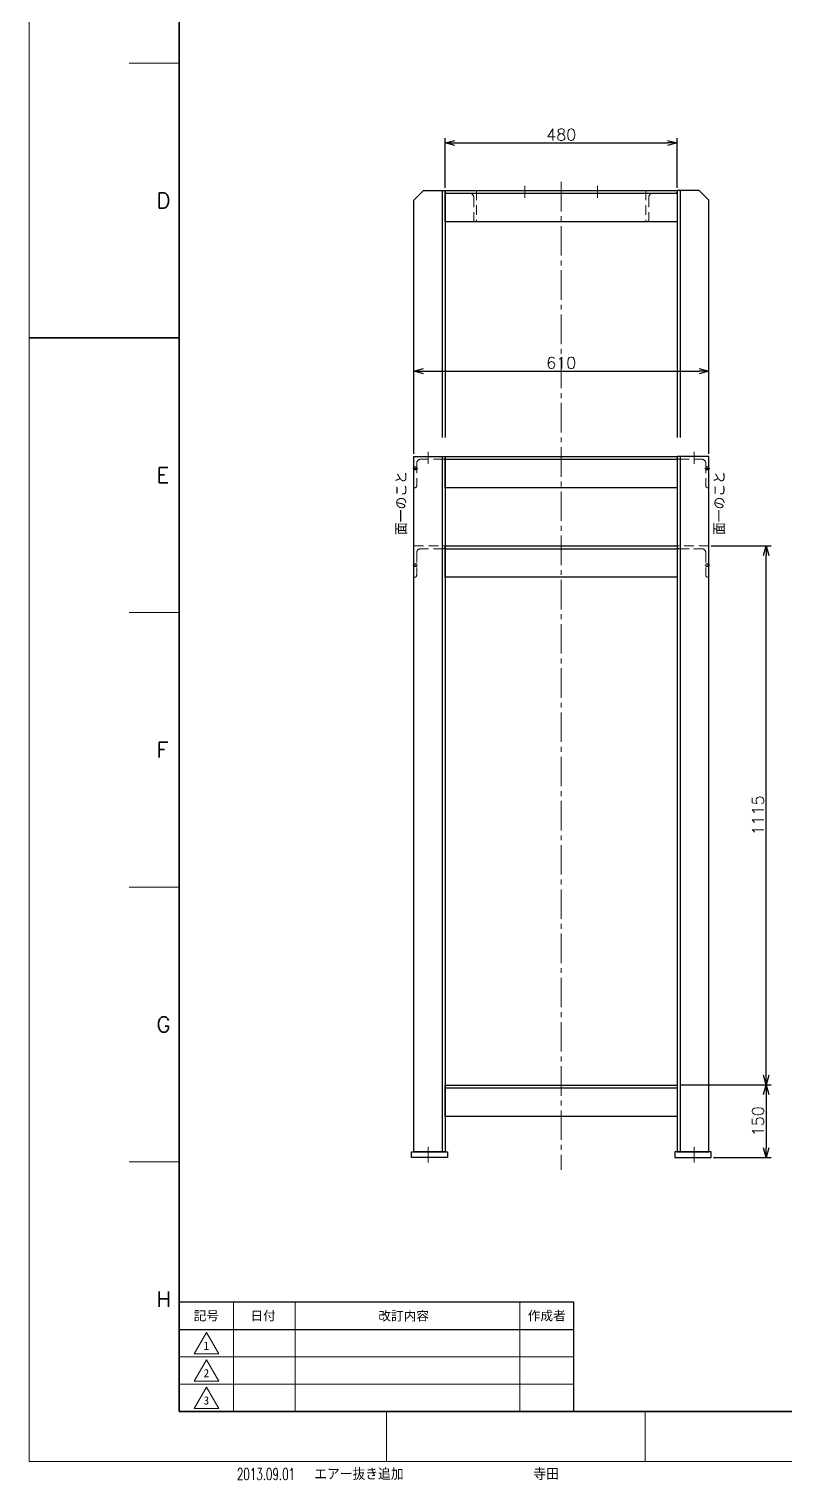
# Model space of a CAD drawing. Header units: millimetres. Extents: x 0 to 6626, y -38 to 4663.
# Drawn here: x 0 to 1563, y -38 to 2962 of the extents above; entities that cross this region are included whole.
import ezdxf
from ezdxf import colors
from ezdxf.entities.mleader import LeaderData, LeaderLine
from ezdxf.enums import TextEntityAlignment as Align
from ezdxf.math import Vec2, Vec3

# ---------------------------------------------------------------- set-up
doc = ezdxf.new("R2010")
doc.units = ezdxf.units.MM
doc.header["$LTSCALE"] = 3.2
doc.header["$PDMODE"] = 99
doc.header["$PDSIZE"] = 1
doc.linetypes.add('CENTER2', pattern=[28.575, 19.05, -3.175, 3.175, -3.175])
doc.linetypes.add('HIDDEN', pattern=[9.525, 6.35, -3.175])
for name, color, linetype, lineweight in [('04_HIDDEN', 2, 'HIDDEN', 13), ('05_CENTER', 4, 'CENTER2', 13), ('08_DIM', 3, 'Continuous', 13), ('90_FRAME', 5, 'Continuous', 35)]:
    doc.layers.add(name, color=color, linetype=linetype, lineweight=lineweight)
doc.layers.add('91_BLANK', color=5, linetype='Continuous', lineweight=0, plot=False)
doc.styles.add('KSS_TXT', font='txt.shx', dxfattribs={"bigfont": 'extfont2.shx'})
doc.styles.add('MS_G', font='MS Gothic.ttf')
doc.styles.get("Standard").update_dxf_attribs({"font": 'txt.shx', "bigfont": 'extfont2.shx'})
doc.styles.add('表題用', font='MS PGothic.ttf')
doc.dimstyles.new('KSS_DIM', dxfattribs={"dimscale": 8, "dimtxt": 3, "dimasz": 2.5, "dimexe": 1.25, "dimexo": 0.625, "dimtad": 1, "dimdsep": 46, "dimtxsty": 'KSS_TXT', "dimblk": 'OPEN30', "dimcen": 0, "dimazin": 2, "dimtfac": 0.75, "dimtmove": 0, "dimatfit": 3, "dimldrblk": 'OPEN30', "dimfxl": 1.25, "dimtolj": 1, "dimarcsym": 0})

# ---------------------------------------------------------------- blocks, each defined once
blk = doc.blocks.new('AM_BALLOON1')
at = {"transparency": 16777216}
blk.add_circle((0, 0), 5, dxfattribs=at)
blk.add_attdef('B_NUMBER', text='', height=3, dxfattribs=at).set_placement((0, 0), align=Align.MIDDLE_CENTER)
blk = doc.blocks.new('_OPEN')
at = {"color": 0, "linetype": 'ByBlock'}
for p, q in [((-1, 0.17), (0, 0)), ((0, 0), (-1, -0.17)), ((0, 0), (-1, 0))]:
    blk.add_line(p, q, dxfattribs=at)
blk = doc.blocks.new('_Open30')
at = {"color": 0, "linetype": 'ByBlock', "lineweight": -2}
for p, q in [((-1, 0.27), (0, 0)), ((0, 0), (-1, -0.27)), ((0, 0), (-1, 0))]:
    blk.add_line(p, q, dxfattribs=at)
blk = doc.blocks.new('*D156')
at = {"layer": '08_DIM', "color": 0, "lineweight": -2, "transparency": 16777216}
for p, q in [((1345.7, 778.3), (1534.7, 778.3)), ((1524.7, 758.3), (1524.7, 648.3)), ((1415.7, 628.3), (1534.7, 628.3))]:
    blk.add_line(p, q, dxfattribs=at)
at = {"layer": 'Defpoints', "color": 0, "transparency": 16777216}
for p in [(1340.7, 778.3), (1410.7, 628.3), (1524.7, 628.3)]:
    blk.add_point(p, dxfattribs=at)
at = {"layer": '08_DIM', "color": 0, "lineweight": -2, "transparency": 16777216, "xscale": 20, "yscale": 20, "zscale": 20}
for p, rotation in [((1524.7, 778.3), 90), ((1524.7, 628.3), 270)]:
    blk.add_blockref('_Open30', p, dxfattribs=dict(at, rotation=rotation))
at = {"layer": '08_DIM', "color": 0, "transparency": 16777216, "insert": (1507.6, 703.3), "char_height": 24, "attachment_point": 5, "rotation": 90, "style": 'KSS_TXT'}
blk.add_mtext('\\A1;150', dxfattribs=at)
blk = doc.blocks.new('*D157')
at = {"layer": '08_DIM', "color": 0, "lineweight": -2, "transparency": 16777216}
for p, q in [((1410.7, 1893.3), (1534.7, 1893.3)), ((1524.7, 798.3), (1524.7, 1873.3)), ((1345.7, 778.3), (1534.7, 778.3))]:
    blk.add_line(p, q, dxfattribs=at)
at = {"layer": 'Defpoints', "color": 0, "transparency": 16777216}
for p in [(1405.7, 1893.3), (1524.7, 1893.3), (1340.7, 778.3)]:
    blk.add_point(p, dxfattribs=at)
at = {"layer": '08_DIM', "color": 0, "lineweight": -2, "transparency": 16777216, "xscale": 20, "yscale": 20, "zscale": 20}
for p, rotation in [((1524.7, 1893.3), 90), ((1524.7, 778.3), 270)]:
    blk.add_blockref('_Open30', p, dxfattribs=dict(at, rotation=rotation))
at = {"layer": '08_DIM', "color": 0, "transparency": 16777216, "insert": (1507.6, 1335.8), "char_height": 24, "attachment_point": 5, "rotation": 90, "style": 'KSS_TXT'}
blk.add_mtext('\\A1;1115', dxfattribs=at)
blk = doc.blocks.new('*D204')
at = {"layer": '08_DIM', "color": 0, "lineweight": -2, "transparency": 16777216}
for p, q in [((795.7, 2083.3), (795.7, 2264.6)), ((815.7, 2254.6), (1385.7, 2254.6)), ((1405.7, 2083.3), (1405.7, 2264.6))]:
    blk.add_line(p, q, dxfattribs=at)
at = {"layer": 'Defpoints', "color": 0, "transparency": 16777216}
for p in [(1405.7, 2254.6), (795.7, 2078.3), (1405.7, 2078.3)]:
    blk.add_point(p, dxfattribs=at)
at = {"layer": '08_DIM', "color": 0, "lineweight": -2, "transparency": 16777216, "xscale": 20, "yscale": 20, "zscale": 20, "rotation": 180}
blk.add_blockref('_Open30', (795.7, 2254.6), dxfattribs=at)
at = {"layer": '08_DIM', "color": 0, "lineweight": -2, "transparency": 16777216, "xscale": 20, "yscale": 20, "zscale": 20}
blk.add_blockref('_Open30', (1405.7, 2254.6), dxfattribs=at)
at = {"layer": '08_DIM', "color": 0, "transparency": 16777216, "insert": (1100.7, 2271.6), "char_height": 24, "attachment_point": 5, "style": 'KSS_TXT'}
blk.add_mtext('\\A1;610', dxfattribs=at)
blk = doc.blocks.new('*D205')
at = {"layer": '08_DIM', "color": 0, "lineweight": -2, "transparency": 16777216}
for p, q in [((860.7, 2633.3), (860.7, 2736.3)), ((1340.7, 2633.3), (1340.7, 2736.3)), ((880.7, 2726.3), (1320.7, 2726.3))]:
    blk.add_line(p, q, dxfattribs=at)
at = {"layer": 'Defpoints', "color": 0, "transparency": 16777216}
for p in [(1340.7, 2726.3), (860.7, 2628.3), (1340.7, 2628.3)]:
    blk.add_point(p, dxfattribs=at)
at = {"layer": '08_DIM', "color": 0, "lineweight": -2, "transparency": 16777216, "xscale": 20, "yscale": 20, "zscale": 20, "rotation": 180}
blk.add_blockref('_Open30', (860.7, 2726.3), dxfattribs=at)
at = {"layer": '08_DIM', "color": 0, "lineweight": -2, "transparency": 16777216, "xscale": 20, "yscale": 20, "zscale": 20}
blk.add_blockref('_Open30', (1340.7, 2726.3), dxfattribs=at)
at = {"layer": '08_DIM', "color": 0, "transparency": 16777216, "insert": (1100.7, 2743.3), "char_height": 24, "attachment_point": 5, "style": 'KSS_TXT'}
blk.add_mtext('\\A1;480', dxfattribs=at)
blk = doc.blocks.new('A$C402B3D07')
at = {"color": 0}
for p, q in [((0, 0), (-65, 0)), ((-65, -2), (-65, 0)), ((0, 0), (0, -65)), ((-61, -6), (-14.5, -6)), ((-6, -14.5), (-6, -61)), ((-2, -65), (0, -65))]:
    blk.add_line(p, q, dxfattribs=at)
for centre, radius, start, end in [((-61, -2), 4, 180, 270), ((-14.5, -14.5), 8.5, 0, 90), ((-2, -61), 4, 180, 270)]:
    blk.add_arc(centre, radius, start, end, dxfattribs=at)

msp = doc.modelspace()

# ---------------------------------------------------------------- linework, layer by layer
at = {"color": 0}
for p, q in [((815.715, 2628.272), (795.715, 2608.272)), ((815.715, 2628.272), (860.715, 2628.272)), ((854.715, 2628.272), (854.715, 2117.083)), ((860.715, 2628.272), (860.715, 2117.083)), ((860.715, 2622.272), (1340.715, 2622.272)), ((1385.715, 2628.272), (1340.715, 2628.272)), ((1340.715, 2628.272), (1340.715, 2117.083)), ((1346.715, 2628.272), (1346.715, 2117.083)), ((1385.715, 2628.272), (1405.715, 2608.272)), ((795.715, 2117.083), (795.715, 2608.272)), ((1405.715, 2117.083), (1405.715, 2608.272)), ((854.715, 2078.272), (854.715, 640.272)), ((860.715, 2072.272), (1340.715, 2072.272)), ((1346.715, 2078.272), (1346.715, 640.272)), ((860.715, 1887.272), (1340.715, 1887.272)), ((860.715, 772.272), (1340.715, 772.272))]:
    msp.add_line(p, q, dxfattribs=at)
for points in [[(860.715, 2628.272), (1340.715, 2628.272), (1340.715, 2563.272), (860.715, 2563.272)], [(795.715, 2078.272), (860.715, 2078.272), (860.715, 640.272), (795.715, 640.272)], [(860.715, 2078.272), (1340.715, 2078.272), (1340.715, 2013.272), (860.715, 2013.272)], [(1405.715, 2078.272), (1340.715, 2078.272), (1340.715, 640.272), (1405.715, 640.272)], [(860.715, 1893.272), (1340.715, 1893.272), (1340.715, 1828.272), (860.715, 1828.272)], [(860.715, 778.272), (1340.715, 778.272), (1340.715, 713.272), (860.715, 713.272)], [(790.715, 640.272), (865.715, 640.272), (865.715, 628.272), (790.715, 628.272)], [(1410.715, 640.272), (1335.715, 640.272), (1335.715, 628.272), (1410.715, 628.272)]]:
    msp.add_lwpolyline(points, close=True, dxfattribs=at)
at = {"layer": '04_HIDDEN'}
for p, q in [((801.715, 2056.272), (795.715, 2056.272)), ((801.715, 2055.772), (795.715, 2055.772)), ((801.715, 2050.772), (795.715, 2050.772)), ((801.715, 2050.272), (795.715, 2050.272)), ((1399.715, 2056.272), (1405.715, 2056.272)), ((1399.715, 2055.772), (1405.715, 2055.772)), ((1399.715, 2050.772), (1405.715, 2050.772)), ((1399.715, 2050.272), (1405.715, 2050.272)), ((801.715, 1856.272), (795.715, 1856.272)), ((801.715, 1855.772), (795.715, 1855.772)), ((801.715, 1850.772), (795.715, 1850.772)), ((801.715, 1850.272), (795.715, 1850.272)), ((1399.715, 1856.272), (1405.715, 1856.272)), ((1399.715, 1855.772), (1405.715, 1855.772)), ((1399.715, 1850.772), (1405.715, 1850.772)), ((1399.715, 1850.272), (1405.715, 1850.272))]:
    msp.add_line(p, q, dxfattribs=at)
at = {"layer": '05_CENTER'}
for p, q in [((1100.715, 2645.819), (1100.715, 602.936)), ((1025.715, 2637.504), (1025.715, 2612.829)), ((1175.715, 2637.504), (1175.715, 2612.829)), ((825.715, 2087.504), (825.715, 2062.829)), ((1375.715, 2087.504), (1375.715, 2062.829)), ((803.908, 2053.272), (793.521, 2053.272)), ((1397.521, 2053.272), (1407.908, 2053.272)), ((803.908, 1853.272), (793.521, 1853.272)), ((1397.521, 1853.272), (1407.908, 1853.272)), ((825.715, 650.283), (825.715, 617.817)), ((1375.715, 650.283), (1375.715, 617.817))]:
    msp.add_line(p, q, dxfattribs=at)
at = {"layer": '90_FRAME', "color": 4, "lineweight": 13}
for p, q in [((310.767, 2891.425), (207.072, 2891.425)), ((310.767, 1755.47), (207.072, 1755.47)), ((310.767, 1187.492), (207.072, 1187.492)), ((310.767, 619.514), (207.072, 619.514)), ((739.003, 0), (739.003, 103.232)), ((1274.47, 0), (1274.47, 103.232))]:
    msp.add_line(p, q, dxfattribs=at)
at = {"layer": '90_FRAME'}
msp.add_line((0, 2323.447), (310.767, 2323.447), dxfattribs=at)
at = {"layer": '90_FRAME', "color": 0, "lineweight": 13}
for p, q in [((422.767, 103.232), (422.767, 329.518)), ((550.767, 103.232), (550.767, 329.518)), ((1014.767, 103.232), (1014.767, 329.518)), ((310.767, 216.375), (1126.767, 216.375)), ((310.767, 159.803), (1126.767, 159.803))]:
    msp.add_line(p, q, dxfattribs=at)
at = {"layer": '90_FRAME', "color": 0, "lineweight": 25}
msp.add_line((310.767, 272.946), (1126.767, 272.946), dxfattribs=at)
at = {"layer": '90_FRAME'}
msp.add_lwpolyline([(310.767, 103.232), (6521.911, 103.232), (6521.911, 4543.663), (310.767, 4543.663)], close=True, dxfattribs=at)
at = {"layer": '90_FRAME', "color": 0, "lineweight": 25}
msp.add_lwpolyline([(310.767, 103.232), (1126.767, 103.232), (1126.767, 329.518), (310.767, 329.518)], close=True, dxfattribs=at)
at = {"layer": '90_FRAME', "color": 0, "lineweight": 13}
for points in [[(341.31, 222.383), (366.767, 266.476), (392.224, 222.383), (341.31, 222.383)], [(341.31, 165.812), (366.767, 209.905), (392.224, 165.812), (341.31, 165.812)], [(341.31, 109.24), (366.767, 153.333), (392.224, 109.24), (341.31, 109.24)]]:
    msp.add_lwpolyline(points, dxfattribs=at)
at = {"layer": '91_BLANK'}
msp.add_lwpolyline([(0, 0), (6625.607, 0), (6625.607, 4663.358), (0, 4663.358)], close=True, dxfattribs=at)

# ---------------------------------------------------------------- block references
at = {"layer": '04_HIDDEN'}
for p in [(925.715, 2628.272), (1405.715, 2078.272), (1405.715, 1893.272)]:
    msp.add_blockref('A$C402B3D07', p, dxfattribs=at)
at = {"layer": '04_HIDDEN', "xscale": -1}
for p in [(1275.715, 2628.272), (795.715, 2078.272), (795.715, 1893.272)]:
    msp.add_blockref('A$C402B3D07', p, dxfattribs=at)

# ---------------------------------------------------------------- texts
at = {"layer": '08_DIM', "style": 'KSS_TXT'}
for p in [(782.147, 1915.727), (1440.135, 1915.727)]:
    msp.add_text('面一のこと', height=24, rotation=90, dxfattribs=at).set_placement(p)
at = {"layer": '90_FRAME', "color": 0, "lineweight": 13, "style": 'KSS_TXT'}
for s, p in [('D', (263.659, 2607.436)), ('E', (263.659, 2039.459)), ('F', (263.659, 1471.481)), ('G', (263.659, 903.503)), ('H', (263.659, 335.525))]:
    msp.add_text(s, height=32, dxfattribs=at).set_placement(p, align=Align.MIDDLE_LEFT)
at = {"layer": '90_FRAME', "color": 0, "style": '表題用'}
for s, p in [('記号', (366.767, 301.232)), ('日付', (484.019, 301.232)), ('作成者', (1070.767, 301.232))]:
    msp.add_text(s, height=19.2, dxfattribs=at).set_placement(p, align=Align.MIDDLE_CENTER)
msp.add_text('改訂内容', height=19.2, dxfattribs=at).set_placement((774.767, 301.232), align=Align.MIDDLE)
at = {"layer": '90_FRAME', "color": 0, "lineweight": 13, "style": 'MS_G'}
for s, p in [('1', (366.767, 239.003)), ('2', (366.767, 182.432)), ('3', (366.767, 125.86))]:
    msp.add_text(s, height=16.971, dxfattribs=at).set_placement(p, align=Align.MIDDLE)
at = {"layer": '90_FRAME', "color": 3, "lineweight": 13, "width": 0.65}
msp.add_text('2013.09.01', height=24, dxfattribs=at).set_placement((429.936, -38.398))
at = {"layer": '90_FRAME', "color": 3, "lineweight": 13}
for s, p in [('エアー抜き追加', (589.869, -38.398)), ('寺田', (1042.962, -38.398))]:
    msp.add_text(s, height=24, dxfattribs=at).set_placement(p)

# ---------------------------------------------------------------- dimensions: what is measured, and where the dimension line sits
at = {"layer": '08_DIM'}
for base, p1, p2, picture, middle in [((1340.715, 2726.336), (860.715, 2628.272), (1340.715, 2628.272), '*D205', (1100.715, 2743.336)), ((1405.715, 2254.602), (795.715, 2078.272), (1405.715, 2078.272), '*D204', (1100.715, 2271.602))]:
    dim = msp.add_linear_dim(base=base, p1=p1, p2=p2, dimstyle='KSS_DIM', dxfattribs=at)
    dim.commit()
    dim.dimension.update_dxf_attribs({"geometry": picture, "text_midpoint": middle})
for base, p2, picture, middle in [((1524.656, 1893.272), (1405.715, 1893.272), '*D157', (1507.639, 1335.772)), ((1524.656, 628.272), (1410.715, 628.272), '*D156', (1507.639, 703.272))]:
    dim = msp.add_linear_dim(base=base, p1=(1340.715, 778.272), p2=p2, angle=90, dimstyle='KSS_DIM', dxfattribs=at)
    dim.commit()
    dim.dimension.update_dxf_attribs({"geometry": picture, "text_midpoint": middle})

# ---------------------------------------------------------------- leaders
ml = msp.add_multileader_block('Standard', dxfattribs=at)
ml.set_content('AM_BALLOON1', color=256, scale=10)
ml.set_attribute('B_NUMBER', '1', width=0)
ml.set_leader_properties(color=256, linetype='ByLayer', lineweight=-1)
ml.set_arrow_properties(name='OPEN')
ml.build(insert=Vec2(0, 0))
ml.multileader.update_dxf_attribs({"leader_type": 0, "has_dogleg": 0, "text_right_attachment_type": 6, "dogleg_length": 0, "arrow_head_size": 20, "scale": 2.5, "block_connection_type": 1})
ctx = ml.context
ctx.base_point, ctx.scale, ctx.char_height, ctx.arrow_head_size, ctx.landing_gap_size, ctx.plane_origin = Vec3(959.123, 3360.177), 2.5, 40, 20, 20, Vec3(959.123, 3360.177)
ctx.right_attachment, ctx.attachment_type = 6, 1
notes = []
notes.append((ctx, [(0, (0, 0, 0), (0, 0), (1, 0), 1, [])]))
ctx.block.insert = Vec3(959.123, 3360.177)
for ctx, leaders in notes:
    for number, flags, end, landing, length, lines in leaders:
        leader = LeaderData()
        leader.index, (leader.has_last_leader_line, leader.has_dogleg_vector, leader.attachment_direction) = number, flags
        leader.last_leader_point, leader.dogleg_vector, leader.dogleg_length = Vec3(end), Vec3(landing), length
        for number, points, colour, breaks in lines:
            line = LeaderLine()
            line.index, line.vertices, line.color, line.breaks = number, Vec3.list(points), colors.encode_raw_color(colour), breaks
            leader.lines.append(line)
        ctx.leaders.append(leader)

doc.saveas('drawing.dxf')
